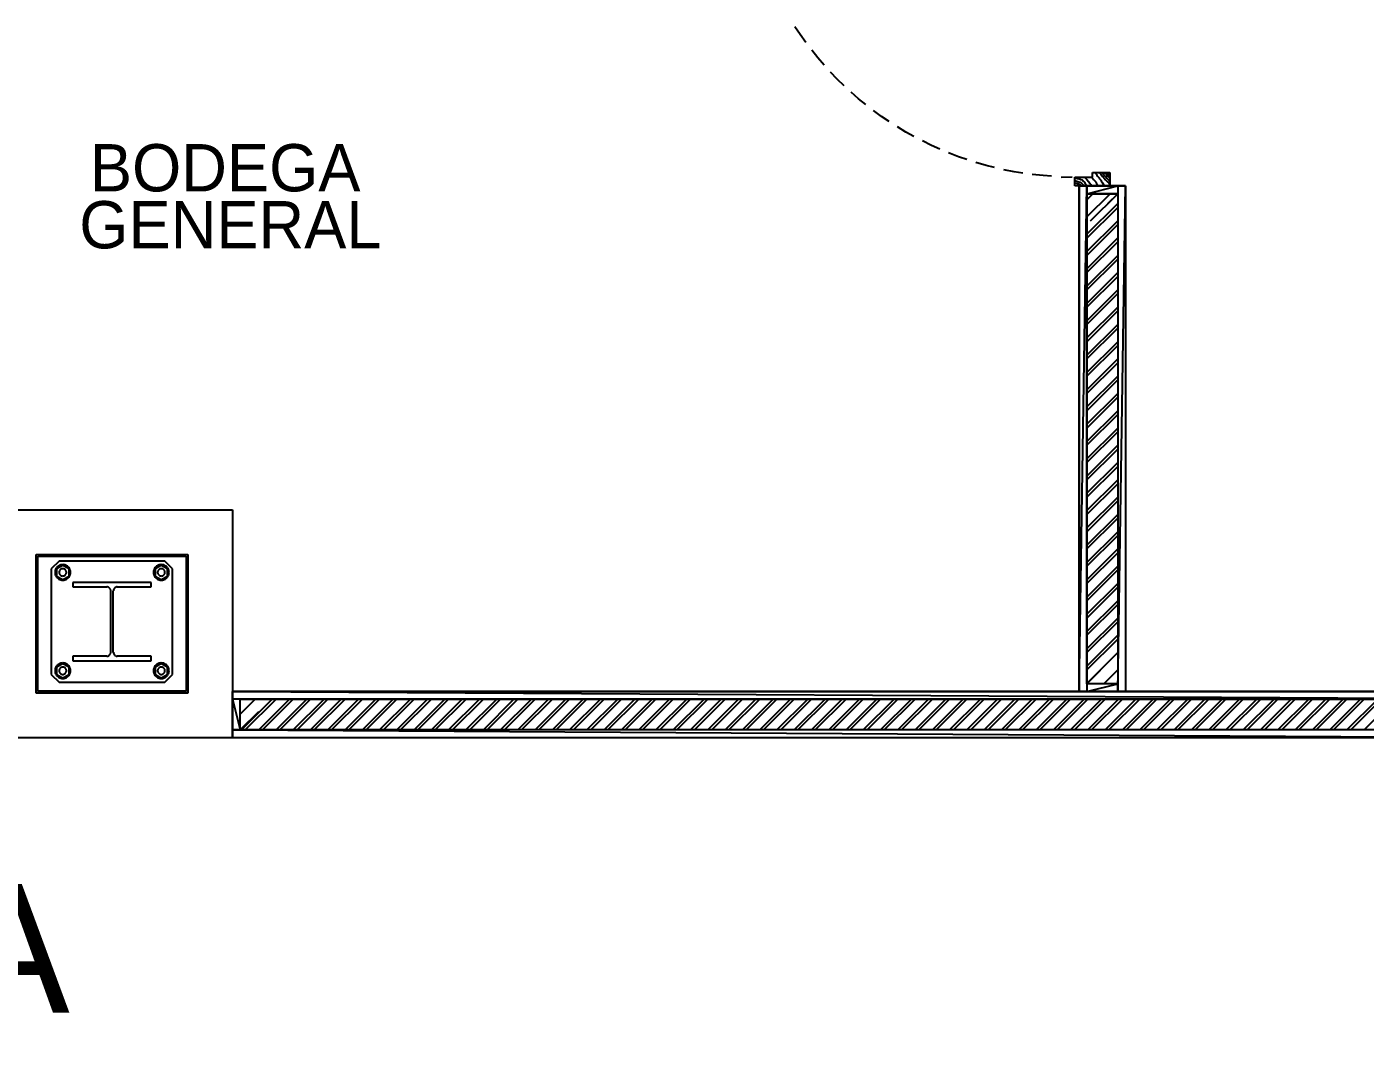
# Model space of a CAD drawing. Header units: millimetres. Extents: x 7649 to 34105, y 3983 to 25377.
# Drawn here: x 18033 to 22382, y 4366 to 7685 of the extents above; entities that cross this region are included whole.
import ezdxf

# ---------------------------------------------------------------- set-up
doc = ezdxf.new("R2010")
doc.units = ezdxf.units.MM

msp = doc.modelspace()

# ---------------------------------------------------------------- linework, layer by layer
at = {"layer": 'GEOMETRY', "color": 7}
for p, q in [((20545.77778, 7659.86389), (20528.84444, 7685.26389)), ((20564.82778, 7633.93472), (20545.77778, 7659.86389)), ((20602.92778, 7584.72222), (20583.34861, 7609.06389)), ((20623.56528, 7560.90972), (20602.92778, 7584.72222)), ((20666.42778, 7515.40139), (20644.73194, 7538.15556)), ((20688.65278, 7493.70556), (20666.42778, 7515.40139)), ((20735.74861, 7451.37222), (20711.40694, 7472.53889)), ((20759.56111, 7432.32222), (20735.74861, 7451.37222)), ((20810.36111, 7393.69306), (20783.90278, 7413.27222)), ((20835.23194, 7377.28889), (20810.36111, 7393.69306)), ((20889.73611, 7342.89306), (20861.69028, 7360.35556)), ((20915.66528, 7328.60556), (20889.73611, 7342.89306)), ((20972.81528, 7299.50139), (20943.18194, 7314.31806)), ((20999.80278, 7287.33056), (20972.81528, 7299.50139)), ((21060.12778, 7262.98889), (21028.37778, 7275.15972)), ((21087.11528, 7253.99306), (21060.12778, 7262.98889)), ((21150.08611, 7234.41389), (21116.74861, 7243.93889)), ((21177.07361, 7227.53472), (21150.08611, 7234.41389)), ((21241.63194, 7213.77639), (21207.76528, 7220.65556)), ((21269.14861, 7209.54306), (21241.63194, 7213.77639)), ((21335.29444, 7201.60556), (21299.84028, 7205.30972)), ((21362.28194, 7199.48889), (21335.29444, 7201.60556)), ((21393.50278, 7196.84306), (21429.48611, 7197.90139)), ((21438.48194, 7168.26806), (21438.48194, 7196.84306)), ((21438.48194, 7196.84306), (21495.63194, 7196.84306)), ((21438.48194, 7194.72639), (21442.18611, 7193.66806)), ((21438.48194, 7185.20139), (21445.36111, 7183.08472)), ((21438.48194, 7178.32222), (21446.94861, 7175.67639)), ((21442.18611, 7193.66806), (21445.89028, 7192.60972)), ((21445.36111, 7183.08472), (21451.18194, 7181.49722)), ((21445.89028, 7192.60972), (21451.18194, 7191.02222)), ((21451.18194, 7191.02222), (21455.41528, 7189.96389)), ((21451.18194, 7181.49722), (21455.41528, 7180.43889)), ((21455.41528, 7189.96389), (21458.06111, 7188.90556)), ((21455.41528, 7180.43889), (21458.06111, 7178.85139)), ((21458.06111, 7188.90556), (21462.29444, 7187.31806)), ((21458.06111, 7178.85139), (21461.23611, 7176.20556)), ((21461.23611, 7176.20556), (21462.82361, 7174.08889)), ((21462.29444, 7187.31806), (21464.94028, 7185.20139)), ((21464.94028, 7185.20139), (21467.05694, 7182.55556)), ((21467.05694, 7182.55556), (21469.70278, 7179.90972)), ((21469.70278, 7196.84306), (21473.93611, 7192.60972)), ((21469.70278, 7179.90972), (21471.29028, 7177.79306)), ((21471.29028, 7177.79306), (21473.40694, 7175.14722)), ((21473.93611, 7192.60972), (21477.11111, 7188.90556)), ((21477.11111, 7188.90556), (21482.40278, 7182.55556)), ((21482.40278, 7182.55556), (21487.69444, 7176.73472)), ((21487.69444, 7176.73472), (21490.34028, 7173.03056)), ((21492.98611, 7196.84306), (21496.16111, 7193.13889)), ((21495.63194, 7196.84306), (21495.63194, 7211.65972)), ((21495.63194, 7211.65972), (21552.25278, 7211.65972)), ((21496.16111, 7193.13889), (21499.33611, 7188.90556)), ((21499.33611, 7188.90556), (21503.04028, 7184.67222)), ((21503.04028, 7211.65972), (21505.15694, 7209.54306)), ((21503.04028, 7184.67222), (21505.15694, 7182.55556)), ((21505.15694, 7209.54306), (21506.21528, 7207.95556)), ((21505.15694, 7182.55556), (21505.68611, 7180.96806)), ((21505.68611, 7180.96806), (21506.21528, 7180.43889)), ((21506.21528, 7207.95556), (21506.74444, 7206.89722)), ((21506.21528, 7180.43889), (21506.74444, 7180.43889)), ((21506.74444, 7206.89722), (21507.27361, 7206.36806)), ((21506.74444, 7180.43889), (21506.74444, 7179.90972)), ((21506.74444, 7179.90972), (21507.27361, 7179.38056)), ((21507.27361, 7206.36806), (21507.80278, 7205.83889)), ((21507.27361, 7179.38056), (21507.80278, 7178.32222)), ((21507.80278, 7205.83889), (21508.33194, 7205.30972)), ((21507.80278, 7178.32222), (21508.86111, 7176.20556)), ((21508.33194, 7205.30972), (21509.91944, 7203.19306)), ((21508.86111, 7176.20556), (21510.97778, 7173.03056)), ((21509.91944, 7203.19306), (21512.56528, 7200.01806)), ((21512.56528, 7200.01806), (21515.74028, 7196.31389)), ((21515.74028, 7196.31389), (21517.32778, 7194.19722)), ((21517.32778, 7194.19722), (21517.32778, 7193.66806)), ((21517.32778, 7193.66806), (21517.85694, 7193.13889)), ((21517.85694, 7211.65972), (21522.61944, 7205.83889)), ((21517.85694, 7193.13889), (21518.91528, 7191.55139)), ((21518.91528, 7191.55139), (21521.03194, 7188.90556)), ((21521.03194, 7188.90556), (21522.61944, 7186.78889)), ((21522.61944, 7205.83889), (21525.26528, 7202.66389)), ((21522.61944, 7186.78889), (21524.20694, 7184.14306)), ((21524.20694, 7184.14306), (21526.32361, 7180.96806)), ((21525.26528, 7202.66389), (21528.44028, 7198.95972)), ((21526.32361, 7180.96806), (21528.44028, 7177.79306)), ((21526.85278, 7211.65972), (21530.55694, 7206.89722)), ((21528.44028, 7198.95972), (21532.67361, 7194.19722)), ((21528.44028, 7177.79306), (21531.61528, 7173.03056)), ((21530.55694, 7206.89722), (21532.67361, 7204.25139)), ((21532.67361, 7204.25139), (21535.31944, 7201.07639)), ((21532.67361, 7194.19722), (21537.96528, 7188.37639)), ((21535.31944, 7201.07639), (21539.02361, 7197.90139)), ((21535.84861, 7211.65972), (21538.49444, 7207.95556)), ((21537.96528, 7188.37639), (21544.31528, 7181.49722)), ((21538.49444, 7207.95556), (21542.19861, 7204.25139)), ((21539.02361, 7197.90139), (21542.72778, 7193.66806)), ((21541.66944, 7211.65972), (21546.43194, 7206.36806)), ((21542.19861, 7204.25139), (21546.96111, 7198.95972)), ((21542.72778, 7193.66806), (21546.96111, 7188.90556)), ((21544.31528, 7181.49722), (21548.54861, 7177.79306)), ((21546.43194, 7206.36806), (21549.07778, 7203.19306)), ((21546.96111, 7198.95972), (21552.25278, 7193.13889)), ((21546.96111, 7188.90556), (21552.25278, 7183.08472)), ((21548.01944, 7206.36806), (21552.25278, 7211.65972)), ((21548.54861, 7177.79306), (21552.25278, 7173.03056)), ((21549.07778, 7203.19306), (21552.25278, 7200.01806)), ((21552.25278, 7211.65972), (21552.25278, 7168.26806)), ((21552.25278, 7168.26806), (21438.48194, 7168.26806)), ((21446.94861, 7175.67639), (21450.12361, 7174.61806)), ((21450.12361, 7174.61806), (21452.76944, 7174.08889)), ((21452.24028, 7168.26806), (21452.24028, 5525.20556)), ((21452.24028, 5525.20556), (21477.64028, 7168.26806)), ((21477.64028, 7168.26806), (21452.24028, 7168.26806)), ((21452.24028, 5525.20556), (21477.64028, 7168.26806)), ((21452.76944, 7174.08889), (21454.35694, 7173.55972)), ((21454.35694, 7173.55972), (21454.88611, 7173.03056)), ((21454.88611, 7173.03056), (21455.41528, 7171.97222)), ((21455.41528, 7171.97222), (21455.94444, 7170.38472)), ((21455.94444, 7170.38472), (21457.53194, 7168.26806)), ((21462.82361, 7174.08889), (21463.88194, 7172.50139)), ((21463.88194, 7172.50139), (21464.41111, 7171.97222)), ((21464.41111, 7171.97222), (21464.94028, 7171.44306)), ((21464.94028, 7171.44306), (21464.94028, 7170.91389)), ((21464.94028, 7170.91389), (21465.46944, 7170.91389)), ((21465.46944, 7170.91389), (21465.46944, 7169.85556)), ((21465.46944, 7169.85556), (21466.52778, 7168.26806)), ((21473.40694, 7175.14722), (21475.52361, 7171.97222)), ((21475.52361, 7171.97222), (21478.16944, 7168.26806)), ((21477.64028, 7168.26806), (21477.64028, 5525.20556)), ((21477.64028, 7168.26806), (21477.64028, 7142.86806)), ((21477.64028, 7142.86806), (21577.65278, 7168.26806)), ((21577.65278, 7168.26806), (21477.64028, 7168.26806)), ((21477.64028, 7142.86806), (21577.65278, 7168.26806)), ((21577.65278, 7142.86806), (21477.64028, 7142.86806)), ((21477.64028, 7123.28889), (21497.21944, 7142.86806)), ((21477.64028, 7067.19722), (21553.31111, 7142.86806)), ((21489.28194, 7055.02639), (21577.65278, 7142.86806)), ((21490.34028, 7173.03056), (21491.92778, 7170.91389)), ((21491.92778, 7170.91389), (21493.51528, 7168.26806)), ((21510.97778, 7173.03056), (21514.15278, 7168.26806)), ((21531.61528, 7173.03056), (21534.79028, 7168.26806)), ((21545.37361, 7111.11806), (21577.65278, 7142.86806)), ((21577.65278, 7168.26806), (21577.65278, 7142.86806)), ((21577.65278, 7168.26806), (21577.65278, 5525.20556)), ((21577.65278, 5525.20556), (21602.52361, 7168.26806)), ((21602.52361, 7168.26806), (21577.65278, 7168.26806)), ((21577.65278, 5525.20556), (21602.52361, 7168.26806)), ((21602.52361, 7168.26806), (21602.52361, 5525.20556)), ((21477.64028, 7011.10556), (21577.65278, 7111.11806)), ((21477.64028, 6998.40556), (21577.65278, 7098.41806)), ((21477.64028, 6955.01389), (21577.65278, 7055.02639)), ((21477.64028, 6942.31389), (21577.65278, 7042.32639)), ((21477.64028, 6898.92222), (21577.65278, 6998.93472)), ((21477.64028, 6886.22222), (21577.65278, 6986.23472)), ((21477.64028, 6842.83056), (21577.65278, 6942.31389)), ((21477.64028, 6830.13056), (21577.65278, 6930.14306)), ((21477.64028, 6786.20972), (21577.65278, 6886.22222)), ((21477.64028, 6774.03889), (21577.65278, 6874.05139)), ((21477.64028, 6730.11806), (21577.65278, 6830.13056)), ((21477.64028, 6717.94722), (21577.65278, 6817.95972)), ((21477.64028, 6674.02639), (21577.65278, 6774.03889)), ((21477.64028, 6661.85556), (21577.65278, 6761.86806)), ((21477.64028, 6617.93472), (21577.65278, 6717.94722)), ((21477.64028, 6605.76389), (21577.65278, 6705.77639)), ((21477.64028, 6561.84306), (21577.65278, 6661.85556)), ((21477.64028, 6549.67222), (21577.65278, 6649.68472)), ((21477.64028, 6505.75139), (21577.65278, 6605.76389)), ((21477.64028, 6493.58056), (21577.65278, 6593.59306)), ((21477.64028, 6449.65972), (21577.65278, 6549.67222)), ((21477.64028, 6437.48889), (21577.65278, 6537.50139)), ((21477.64028, 6393.56806), (21577.65278, 6493.58056)), ((21477.64028, 6381.39722), (21577.65278, 6481.40972)), ((21477.64028, 6337.47639), (21577.65278, 6437.48889)), ((21477.64028, 6325.30556), (21577.65278, 6425.31806)), ((21477.64028, 6281.38472), (21577.65278, 6381.39722)), ((21477.64028, 6269.21389), (21577.65278, 6369.22639)), ((21477.64028, 6225.29306), (21577.65278, 6325.30556)), ((21477.64028, 6213.12222), (21577.65278, 6313.13472)), ((21477.64028, 6169.20139), (21577.65278, 6269.21389)), ((21477.64028, 6156.50139), (21577.65278, 6256.51389)), ((21477.64028, 6113.10972), (21577.65278, 6213.12222)), ((21477.64028, 6100.40972), (21577.65278, 6200.42222)), ((21477.64028, 6057.01806), (21577.65278, 6157.03056)), ((21477.64028, 6044.31806), (21577.65278, 6144.33056)), ((21477.64028, 6000.92639), (21577.65278, 6100.40972)), ((21477.64028, 5988.22639), (21577.65278, 6088.23889)), ((21477.64028, 5944.30556), (21577.65278, 6044.31806)), ((21477.64028, 5932.13472), (21577.65278, 6032.14722)), ((21477.64028, 5888.21389), (21577.65278, 5988.22639)), ((21477.64028, 5876.04306), (21577.65278, 5976.05556)), ((18138.06944, 5949.06806), (18112.66944, 5923.66806)), ((18112.66944, 5923.66806), (18112.66944, 5580.76806)), ((18125.06973, 5915.70169), (18124.84028, 5912.29097)), ((18125.73811, 5918.97294), (18125.06973, 5915.70169)), ((18126.81548, 5922.07478), (18125.73811, 5918.97294)), ((18128.2719, 5924.97727), (18126.81548, 5922.07478)), ((18130.07742, 5927.65045), (18128.2719, 5924.97727)), ((18149.71111, 5935.83889), (18129.60278, 5924.19722)), ((18129.60278, 5924.19722), (18129.60278, 5900.38472)), ((18132.2021, 5930.06437), (18130.07742, 5927.65045)), ((18134.616, 5932.18909), (18132.2021, 5930.06437)), ((18137.28917, 5933.99465), (18134.616, 5932.18909)), ((18140.19167, 5935.45111), (18137.28917, 5933.99465)), ((18481.49861, 5949.06806), (18138.06944, 5949.06806)), ((18138.49477, 5915.45619), (18138.17814, 5913.90662)), ((18139.00514, 5916.9255), (18138.49477, 5915.45619)), ((18139.69507, 5918.30037), (18139.00514, 5916.9255)), ((18140.55036, 5919.56661), (18139.69507, 5918.30037)), ((18143.29355, 5936.52852), (18140.19167, 5935.45111)), ((18141.55683, 5920.71003), (18140.55036, 5919.56661)), ((18142.70028, 5921.71646), (18141.55683, 5920.71003)), ((18143.96653, 5922.57171), (18142.70028, 5921.71646)), ((18146.56487, 5937.19693), (18143.29355, 5936.52852)), ((18145.34138, 5923.2616), (18143.96653, 5922.57171)), ((18146.81066, 5923.77193), (18145.34138, 5923.2616)), ((18149.97569, 5937.42639), (18146.56487, 5937.19693)), ((18148.36016, 5924.08854), (18146.81066, 5923.77193)), ((18149.97569, 5924.19722), (18148.36016, 5924.08854)), ((18170.34861, 5924.19722), (18149.71111, 5935.83889)), ((18153.38652, 5937.19693), (18149.97569, 5937.42639)), ((18151.59123, 5924.08854), (18149.97569, 5924.19722)), ((18153.14073, 5923.77193), (18151.59123, 5924.08854)), ((18154.61, 5923.2616), (18153.14073, 5923.77193)), ((18156.65784, 5936.52852), (18153.38652, 5937.19693)), ((18155.98486, 5922.57171), (18154.61, 5923.2616)), ((18157.25111, 5921.71646), (18155.98486, 5922.57171)), ((18159.75972, 5935.45111), (18156.65784, 5936.52852)), ((18158.39456, 5920.71003), (18157.25111, 5921.71646)), ((18159.40103, 5919.56661), (18158.39456, 5920.71003)), ((18160.25632, 5918.30037), (18159.40103, 5919.56661)), ((18162.66222, 5933.99465), (18159.75972, 5935.45111)), ((18160.94625, 5916.9255), (18160.25632, 5918.30037)), ((18161.45662, 5915.45619), (18160.94625, 5916.9255)), ((18161.77325, 5913.90662), (18161.45662, 5915.45619)), ((18165.33539, 5932.18909), (18162.66222, 5933.99465)), ((18167.74929, 5930.06437), (18165.33539, 5932.18909)), ((18169.87397, 5927.65045), (18167.74929, 5930.06437)), ((18171.67949, 5924.97727), (18169.87397, 5927.65045)), ((18170.34861, 5900.38472), (18170.34861, 5924.19722)), ((18173.13591, 5922.07478), (18171.67949, 5924.97727)), ((18174.21328, 5918.97294), (18173.13591, 5922.07478)), ((18174.88166, 5915.70169), (18174.21328, 5918.97294)), ((18175.11111, 5912.29097), (18174.88166, 5915.70169)), ((18445.21556, 5915.70169), (18444.98611, 5912.29097)), ((18445.88394, 5918.97294), (18445.21556, 5915.70169)), ((18446.96131, 5922.07478), (18445.88394, 5918.97294)), ((18448.41773, 5924.97727), (18446.96131, 5922.07478)), ((18450.22326, 5927.65045), (18448.41773, 5924.97727)), ((18469.85694, 5935.83889), (18449.74861, 5924.19722)), ((18449.74861, 5924.19722), (18449.74861, 5900.38472)), ((18452.34794, 5930.06437), (18450.22326, 5927.65045)), ((18454.76183, 5932.18909), (18452.34794, 5930.06437)), ((18457.435, 5933.99465), (18454.76183, 5932.18909)), ((18460.3375, 5935.45111), (18457.435, 5933.99465)), ((18458.6406, 5915.45619), (18458.32397, 5913.90662)), ((18459.15098, 5916.9255), (18458.6406, 5915.45619)), ((18459.8409, 5918.30037), (18459.15098, 5916.9255)), ((18460.6962, 5919.56661), (18459.8409, 5918.30037)), ((18463.43938, 5936.52852), (18460.3375, 5935.45111)), ((18461.70266, 5920.71003), (18460.6962, 5919.56661)), ((18462.84611, 5921.71646), (18461.70266, 5920.71003)), ((18464.11236, 5922.57171), (18462.84611, 5921.71646)), ((18466.71071, 5937.19693), (18463.43938, 5936.52852)), ((18465.48722, 5923.2616), (18464.11236, 5922.57171)), ((18466.95649, 5923.77193), (18465.48722, 5923.2616)), ((18470.12153, 5937.42639), (18466.71071, 5937.19693)), ((18468.50599, 5924.08854), (18466.95649, 5923.77193)), ((18470.12153, 5924.19722), (18468.50599, 5924.08854)), ((18489.96528, 5924.19722), (18469.85694, 5935.83889)), ((18473.53235, 5937.19693), (18470.12153, 5937.42639)), ((18471.73707, 5924.08854), (18470.12153, 5924.19722)), ((18473.28657, 5923.77193), (18471.73707, 5924.08854)), ((18474.75584, 5923.2616), (18473.28657, 5923.77193)), ((18476.80367, 5936.52852), (18473.53235, 5937.19693)), ((18476.13069, 5922.57171), (18474.75584, 5923.2616)), ((18477.39694, 5921.71646), (18476.13069, 5922.57171)), ((18479.90556, 5935.45111), (18476.80367, 5936.52852)), ((18478.54039, 5920.71003), (18477.39694, 5921.71646)), ((18479.54686, 5919.56661), (18478.54039, 5920.71003)), ((18480.40215, 5918.30037), (18479.54686, 5919.56661)), ((18482.80805, 5933.99465), (18479.90556, 5935.45111)), ((18481.09208, 5916.9255), (18480.40215, 5918.30037)), ((18481.60245, 5915.45619), (18481.09208, 5916.9255)), ((18506.89861, 5923.66806), (18481.49861, 5949.06806)), ((18481.91908, 5913.90662), (18481.60245, 5915.45619)), ((18485.48122, 5932.18909), (18482.80805, 5933.99465)), ((18487.89512, 5930.06437), (18485.48122, 5932.18909)), ((18490.0198, 5927.65045), (18487.89512, 5930.06437)), ((18489.96528, 5900.38472), (18489.96528, 5924.19722)), ((18491.82532, 5924.97727), (18490.0198, 5927.65045)), ((18493.28174, 5922.07478), (18491.82532, 5924.97727)), ((18494.35911, 5918.97294), (18493.28174, 5922.07478)), ((18495.0275, 5915.70169), (18494.35911, 5918.97294)), ((18495.25694, 5912.29097), (18495.0275, 5915.70169)), ((18506.89861, 5580.76806), (18506.89861, 5923.66806)), ((21477.64028, 5832.12222), (21577.65278, 5932.13472)), ((21477.64028, 5819.95139), (21577.65278, 5919.96389)), ((18124.84028, 5912.29097), (18125.06973, 5908.88026)), ((18125.06973, 5908.88026), (18125.73811, 5905.60901)), ((18125.73811, 5905.60901), (18126.81548, 5902.50716)), ((18126.81548, 5902.50716), (18128.2719, 5899.60468)), ((18128.2719, 5899.60468), (18130.07742, 5896.9315)), ((18129.60278, 5900.38472), (18149.71111, 5888.74306)), ((18130.07742, 5896.9315), (18132.2021, 5894.51757)), ((18132.2021, 5894.51757), (18134.616, 5892.39286)), ((18134.616, 5892.39286), (18137.28917, 5890.58729)), ((18137.28917, 5890.58729), (18140.19167, 5889.13083)), ((18138.17814, 5913.90662), (18138.06944, 5912.29097)), ((18138.06944, 5912.29097), (18138.17814, 5910.67533)), ((18138.17814, 5910.67533), (18138.49477, 5909.12575)), ((18138.49477, 5909.12575), (18139.00514, 5907.65644)), ((18139.00514, 5907.65644), (18139.69507, 5906.28158)), ((18139.69507, 5906.28158), (18140.55036, 5905.01534)), ((18140.19167, 5889.13083), (18143.29355, 5888.05342)), ((18140.55036, 5905.01534), (18141.55683, 5903.87191)), ((18141.55683, 5903.87191), (18142.70028, 5902.86548)), ((18142.70028, 5902.86548), (18143.96653, 5902.01023)), ((18143.29355, 5888.05342), (18146.56487, 5887.38501)), ((18143.96653, 5902.01023), (18145.34138, 5901.32035)), ((18145.34138, 5901.32035), (18146.81066, 5900.81001)), ((18146.56487, 5887.38501), (18149.97569, 5887.15556)), ((18146.81066, 5900.81001), (18148.36016, 5900.49341)), ((18148.36016, 5900.49341), (18149.97569, 5900.38472)), ((18149.71111, 5888.74306), (18170.34861, 5900.38472)), ((18149.97569, 5900.38472), (18151.59123, 5900.49341)), ((18149.97569, 5887.15556), (18153.38652, 5887.38501)), ((18151.59123, 5900.49341), (18153.14073, 5900.81001)), ((18153.14073, 5900.81001), (18154.61, 5901.32035)), ((18153.38652, 5887.38501), (18156.65784, 5888.05342)), ((18154.61, 5901.32035), (18155.98486, 5902.01023)), ((18155.98486, 5902.01023), (18157.25111, 5902.86548)), ((18156.65784, 5888.05342), (18159.75972, 5889.13083)), ((18157.25111, 5902.86548), (18158.39456, 5903.87191)), ((18158.39456, 5903.87191), (18159.40103, 5905.01534)), ((18159.40103, 5905.01534), (18160.25632, 5906.28158)), ((18159.75972, 5889.13083), (18162.66222, 5890.58729)), ((18160.25632, 5906.28158), (18160.94625, 5907.65644)), ((18160.94625, 5907.65644), (18161.45662, 5909.12575)), ((18161.45662, 5909.12575), (18161.77325, 5910.67533)), ((18161.88194, 5912.29097), (18161.77325, 5913.90662)), ((18161.77325, 5910.67533), (18161.88194, 5912.29097)), ((18162.66222, 5890.58729), (18165.33539, 5892.39286)), ((18165.33539, 5892.39286), (18167.74929, 5894.51757)), ((18167.74929, 5894.51757), (18169.87397, 5896.9315)), ((18169.87397, 5896.9315), (18171.67949, 5899.60468)), ((18171.67949, 5899.60468), (18173.13591, 5902.50716)), ((18173.13591, 5902.50716), (18174.21328, 5905.60901)), ((18174.21328, 5905.60901), (18174.88166, 5908.88026)), ((18174.88166, 5908.88026), (18175.11111, 5912.29097)), ((18437.04861, 5879.21806), (18182.51944, 5879.21806)), ((18182.51944, 5879.21806), (18182.51944, 5864.93056)), ((18437.04861, 5864.93056), (18437.04861, 5879.21806)), ((18444.98611, 5912.29097), (18445.21556, 5908.88026)), ((18445.21556, 5908.88026), (18445.88394, 5905.60901)), ((18445.88394, 5905.60901), (18446.96131, 5902.50716)), ((18446.96131, 5902.50716), (18448.41773, 5899.60468)), ((18448.41773, 5899.60468), (18450.22326, 5896.9315)), ((18449.74861, 5900.38472), (18469.85694, 5888.74306)), ((18450.22326, 5896.9315), (18452.34794, 5894.51757)), ((18452.34794, 5894.51757), (18454.76183, 5892.39286)), ((18454.76183, 5892.39286), (18457.435, 5890.58729)), ((18457.435, 5890.58729), (18460.3375, 5889.13083)), ((18458.32397, 5913.90662), (18458.21528, 5912.29097)), ((18458.21528, 5912.29097), (18458.32397, 5910.67533)), ((18458.32397, 5910.67533), (18458.6406, 5909.12575)), ((18458.6406, 5909.12575), (18459.15098, 5907.65644)), ((18459.15098, 5907.65644), (18459.8409, 5906.28158)), ((18459.8409, 5906.28158), (18460.6962, 5905.01534)), ((18460.3375, 5889.13083), (18463.43938, 5888.05342)), ((18460.6962, 5905.01534), (18461.70266, 5903.87191)), ((18461.70266, 5903.87191), (18462.84611, 5902.86548)), ((18462.84611, 5902.86548), (18464.11236, 5902.01023)), ((18463.43938, 5888.05342), (18466.71071, 5887.38501)), ((18464.11236, 5902.01023), (18465.48722, 5901.32035)), ((18465.48722, 5901.32035), (18466.95649, 5900.81001)), ((18466.71071, 5887.38501), (18470.12153, 5887.15556)), ((18466.95649, 5900.81001), (18468.50599, 5900.49341)), ((18468.50599, 5900.49341), (18470.12153, 5900.38472)), ((18469.85694, 5888.74306), (18489.96528, 5900.38472)), ((18470.12153, 5900.38472), (18471.73707, 5900.49341)), ((18470.12153, 5887.15556), (18473.53235, 5887.38501)), ((18471.73707, 5900.49341), (18473.28657, 5900.81001)), ((18473.28657, 5900.81001), (18474.75584, 5901.32035)), ((18473.53235, 5887.38501), (18476.80367, 5888.05342)), ((18474.75584, 5901.32035), (18476.13069, 5902.01023)), ((18476.13069, 5902.01023), (18477.39694, 5902.86548)), ((18476.80367, 5888.05342), (18479.90556, 5889.13083)), ((18477.39694, 5902.86548), (18478.54039, 5903.87191)), ((18478.54039, 5903.87191), (18479.54686, 5905.01534)), ((18479.54686, 5905.01534), (18480.40215, 5906.28158)), ((18479.90556, 5889.13083), (18482.80805, 5890.58729)), ((18480.40215, 5906.28158), (18481.09208, 5907.65644)), ((18481.09208, 5907.65644), (18481.60245, 5909.12575)), ((18481.60245, 5909.12575), (18481.91908, 5910.67533)), ((18482.02778, 5912.29097), (18481.91908, 5913.90662)), ((18481.91908, 5910.67533), (18482.02778, 5912.29097)), ((18482.80805, 5890.58729), (18485.48122, 5892.39286)), ((18485.48122, 5892.39286), (18487.89512, 5894.51757)), ((18487.89512, 5894.51757), (18490.0198, 5896.9315)), ((18490.0198, 5896.9315), (18491.82532, 5899.60468)), ((18491.82532, 5899.60468), (18493.28174, 5902.50716)), ((18493.28174, 5902.50716), (18494.35911, 5905.60901)), ((18494.35911, 5905.60901), (18495.0275, 5908.88026)), ((18495.0275, 5908.88026), (18495.25694, 5912.29097)), ((21477.64028, 5776.03056), (21577.65278, 5876.04306)), ((18182.51944, 5864.93056), (18293.11528, 5864.93056)), ((18295.06747, 5864.81703), (18293.37986, 5864.93056)), ((18296.68601, 5864.48634), (18295.06747, 5864.81703)), ((18298.22068, 5863.95331), (18296.68601, 5864.48634)), ((18299.65667, 5863.23274), (18298.22068, 5863.95331)), ((18300.97917, 5862.33945), (18299.65667, 5863.23274)), ((18302.17338, 5861.28827), (18300.97917, 5862.33945)), ((18303.22449, 5860.09401), (18302.17338, 5861.28827)), ((18304.11769, 5858.77149), (18303.22449, 5860.09401)), ((18304.83817, 5857.33553), (18304.11769, 5858.77149)), ((18305.37114, 5855.80093), (18304.83817, 5857.33553)), ((18305.70178, 5854.18253), (18305.37114, 5855.80093)), ((18305.81528, 5852.49514), (18305.70178, 5854.18253)), ((18305.81528, 5652.20556), (18305.81528, 5852.23056)), ((18314.28194, 5652.20556), (18314.28194, 5852.23056)), ((18314.92461, 5854.18253), (18314.81111, 5852.49514)), ((18315.25525, 5855.80093), (18314.92461, 5854.18253)), ((18315.78822, 5857.33553), (18315.25525, 5855.80093)), ((18316.5087, 5858.77149), (18315.78822, 5857.33553)), ((18317.4019, 5860.09401), (18316.5087, 5858.77149)), ((18318.45301, 5861.28827), (18317.4019, 5860.09401)), ((18319.64722, 5862.33945), (18318.45301, 5861.28827)), ((18320.96972, 5863.23274), (18319.64722, 5862.33945)), ((18322.40571, 5863.95331), (18320.96972, 5863.23274)), ((18323.94037, 5864.48634), (18322.40571, 5863.95331)), ((18325.55892, 5864.81703), (18323.94037, 5864.48634)), ((18327.24653, 5864.93056), (18325.55892, 5864.81703)), ((18326.98194, 5864.93056), (18437.04861, 5864.93056)), ((21477.64028, 5763.85972), (21577.65278, 5863.87222)), ((21477.64028, 5719.93889), (21577.65278, 5819.95139)), ((21477.64028, 5707.76806), (21577.65278, 5807.78056)), ((21477.64028, 5663.84722), (21577.65278, 5763.85972)), ((21477.64028, 5651.67639), (21577.65278, 5751.68889)), ((21477.64028, 5607.75556), (21577.65278, 5707.76806)), ((21477.64028, 5595.58472), (21577.65278, 5695.59722)), ((18149.71111, 5615.69306), (18129.60278, 5604.05139)), ((18132.2021, 5610.4477), (18130.07742, 5608.03378)), ((18134.616, 5612.57242), (18132.2021, 5610.4477)), ((18137.28917, 5614.37799), (18134.616, 5612.57242)), ((18140.19167, 5615.83445), (18137.28917, 5614.37799)), ((18143.29355, 5616.91186), (18140.19167, 5615.83445)), ((18146.56487, 5617.58026), (18143.29355, 5616.91186)), ((18149.97569, 5617.80972), (18146.56487, 5617.58026)), ((18170.34861, 5604.05139), (18149.71111, 5615.69306)), ((18153.38652, 5617.58026), (18149.97569, 5617.80972)), ((18156.65784, 5616.91186), (18153.38652, 5617.58026)), ((18159.75972, 5615.83445), (18156.65784, 5616.91186)), ((18162.66222, 5614.37799), (18159.75972, 5615.83445)), ((18165.33539, 5612.57242), (18162.66222, 5614.37799)), ((18167.74929, 5610.4477), (18165.33539, 5612.57242)), ((18169.87397, 5608.03378), (18167.74929, 5610.4477)), ((18293.11528, 5639.50556), (18182.51944, 5639.50556)), ((18182.51944, 5639.50556), (18182.51944, 5625.21806)), ((18182.51944, 5625.21806), (18437.04861, 5625.21806)), ((18293.37986, 5640.03472), (18295.06747, 5640.14824)), ((18295.06747, 5640.14824), (18296.68601, 5640.47893)), ((18296.68601, 5640.47893), (18298.22068, 5641.01197)), ((18298.22068, 5641.01197), (18299.65667, 5641.73254)), ((18299.65667, 5641.73254), (18300.97917, 5642.62583)), ((18300.97917, 5642.62583), (18302.17338, 5643.67701)), ((18302.17338, 5643.67701), (18303.22449, 5644.87127)), ((18303.22449, 5644.87127), (18304.11769, 5646.19379)), ((18304.11769, 5646.19379), (18304.83817, 5647.62975)), ((18304.83817, 5647.62975), (18305.37114, 5649.16434)), ((18305.37114, 5649.16434), (18305.70178, 5650.78275)), ((18305.70178, 5650.78275), (18305.81528, 5652.47014)), ((18314.81111, 5652.47014), (18314.92461, 5650.78275)), ((18314.92461, 5650.78275), (18315.25525, 5649.16434)), ((18315.25525, 5649.16434), (18315.78822, 5647.62975)), ((18315.78822, 5647.62975), (18316.5087, 5646.19379)), ((18316.5087, 5646.19379), (18317.4019, 5644.87127)), ((18317.4019, 5644.87127), (18318.45301, 5643.67701)), ((18318.45301, 5643.67701), (18319.64722, 5642.62583)), ((18319.64722, 5642.62583), (18320.96972, 5641.73254)), ((18320.96972, 5641.73254), (18322.40571, 5641.01197)), ((18322.40571, 5641.01197), (18323.94037, 5640.47893)), ((18323.94037, 5640.47893), (18325.55892, 5640.14824)), ((18325.55892, 5640.14824), (18327.24653, 5640.03472)), ((18437.04861, 5639.50556), (18326.98194, 5639.50556)), ((18437.04861, 5625.21806), (18437.04861, 5639.50556)), ((18469.85694, 5615.69306), (18449.74861, 5604.05139)), ((18452.34794, 5610.4477), (18450.22326, 5608.03378)), ((18454.76183, 5612.57242), (18452.34794, 5610.4477)), ((18457.435, 5614.37799), (18454.76183, 5612.57242)), ((18460.3375, 5615.83445), (18457.435, 5614.37799)), ((18463.43938, 5616.91186), (18460.3375, 5615.83445)), ((18466.71071, 5617.58026), (18463.43938, 5616.91186)), ((18470.12153, 5617.80972), (18466.71071, 5617.58026)), ((18489.96528, 5604.05139), (18469.85694, 5615.69306)), ((18473.53235, 5617.58026), (18470.12153, 5617.80972)), ((18476.80367, 5616.91186), (18473.53235, 5617.58026)), ((18479.90556, 5615.83445), (18476.80367, 5616.91186)), ((18482.80805, 5614.37799), (18479.90556, 5615.83445)), ((18485.48122, 5612.57242), (18482.80805, 5614.37799)), ((18487.89512, 5610.4477), (18485.48122, 5612.57242)), ((18490.0198, 5608.03378), (18487.89512, 5610.4477)), ((21477.64028, 5551.66389), (21577.65278, 5651.67639)), ((21477.64028, 5550.07639), (21566.54028, 5639.50556)), ((18112.66944, 5580.76806), (18138.06944, 5555.36806)), ((18125.06973, 5596.08502), (18124.84028, 5592.67431)), ((18124.84028, 5592.67431), (18125.06973, 5589.26359)), ((18125.73811, 5599.35627), (18125.06973, 5596.08502)), ((18125.06973, 5589.26359), (18125.73811, 5585.99234)), ((18126.81548, 5602.45812), (18125.73811, 5599.35627)), ((18125.73811, 5585.99234), (18126.81548, 5582.8905)), ((18128.2719, 5605.3606), (18126.81548, 5602.45812)), ((18126.81548, 5582.8905), (18128.2719, 5579.98801)), ((18130.07742, 5608.03378), (18128.2719, 5605.3606)), ((18128.2719, 5579.98801), (18130.07742, 5577.31483)), ((18129.60278, 5604.05139), (18129.60278, 5580.23889)), ((18129.60278, 5580.23889), (18149.71111, 5568.59722)), ((18130.07742, 5577.31483), (18132.2021, 5574.90091)), ((18132.2021, 5574.90091), (18134.616, 5572.77619)), ((18134.616, 5572.77619), (18137.28917, 5570.97062)), ((18137.28917, 5570.97062), (18140.19167, 5569.51416)), ((18138.17814, 5594.28995), (18138.06944, 5592.67431)), ((18138.06944, 5592.67431), (18138.17814, 5591.05866)), ((18138.49477, 5595.83952), (18138.17814, 5594.28995)), ((18138.17814, 5591.05866), (18138.49477, 5589.50909)), ((18139.00514, 5597.30883), (18138.49477, 5595.83952)), ((18138.49477, 5589.50909), (18139.00514, 5588.03978)), ((18139.69507, 5598.6837), (18139.00514, 5597.30883)), ((18139.00514, 5588.03978), (18139.69507, 5586.66491)), ((18140.55036, 5599.94994), (18139.69507, 5598.6837)), ((18139.69507, 5586.66491), (18140.55036, 5585.39867)), ((18140.19167, 5569.51416), (18143.29355, 5568.43675)), ((18141.55683, 5601.09337), (18140.55036, 5599.94994)), ((18140.55036, 5585.39867), (18141.55683, 5584.25525)), ((18142.70028, 5602.0998), (18141.55683, 5601.09337)), ((18141.55683, 5584.25525), (18142.70028, 5583.24882)), ((18143.96653, 5602.95504), (18142.70028, 5602.0998)), ((18142.70028, 5583.24882), (18143.96653, 5582.39357)), ((18143.29355, 5568.43675), (18146.56487, 5567.76835)), ((18145.34138, 5603.64493), (18143.96653, 5602.95504)), ((18143.96653, 5582.39357), (18145.34138, 5581.70368)), ((18146.81066, 5604.15527), (18145.34138, 5603.64493)), ((18145.34138, 5581.70368), (18146.81066, 5581.19335)), ((18146.56487, 5567.76835), (18149.97569, 5567.53889)), ((18148.36016, 5604.47187), (18146.81066, 5604.15527)), ((18146.81066, 5581.19335), (18148.36016, 5580.87674)), ((18149.97569, 5604.58056), (18148.36016, 5604.47187)), ((18148.36016, 5580.87674), (18149.97569, 5580.76806)), ((18149.71111, 5568.59722), (18170.34861, 5580.23889)), ((18151.59123, 5604.47187), (18149.97569, 5604.58056)), ((18149.97569, 5580.76806), (18151.59123, 5580.87674)), ((18149.97569, 5567.53889), (18153.38652, 5567.76835)), ((18153.14073, 5604.15527), (18151.59123, 5604.47187)), ((18151.59123, 5580.87674), (18153.14073, 5581.19335)), ((18154.61, 5603.64493), (18153.14073, 5604.15527)), ((18153.14073, 5581.19335), (18154.61, 5581.70368)), ((18153.38652, 5567.76835), (18156.65784, 5568.43675)), ((18155.98486, 5602.95504), (18154.61, 5603.64493)), ((18154.61, 5581.70368), (18155.98486, 5582.39357)), ((18157.25111, 5602.0998), (18155.98486, 5602.95504)), ((18155.98486, 5582.39357), (18157.25111, 5583.24882)), ((18156.65784, 5568.43675), (18159.75972, 5569.51416)), ((18158.39456, 5601.09337), (18157.25111, 5602.0998)), ((18157.25111, 5583.24882), (18158.39456, 5584.25525)), ((18159.40103, 5599.94994), (18158.39456, 5601.09337)), ((18158.39456, 5584.25525), (18159.40103, 5585.39867)), ((18160.25632, 5598.6837), (18159.40103, 5599.94994)), ((18159.40103, 5585.39867), (18160.25632, 5586.66491)), ((18159.75972, 5569.51416), (18162.66222, 5570.97062)), ((18160.94625, 5597.30883), (18160.25632, 5598.6837)), ((18160.25632, 5586.66491), (18160.94625, 5588.03978)), ((18161.45662, 5595.83952), (18160.94625, 5597.30883)), ((18160.94625, 5588.03978), (18161.45662, 5589.50909)), ((18161.77325, 5594.28995), (18161.45662, 5595.83952)), ((18161.45662, 5589.50909), (18161.77325, 5591.05866)), ((18161.88194, 5592.67431), (18161.77325, 5594.28995)), ((18161.77325, 5591.05866), (18161.88194, 5592.67431)), ((18162.66222, 5570.97062), (18165.33539, 5572.77619)), ((18165.33539, 5572.77619), (18167.74929, 5574.90091)), ((18167.74929, 5574.90091), (18169.87397, 5577.31483)), ((18171.67949, 5605.3606), (18169.87397, 5608.03378)), ((18169.87397, 5577.31483), (18171.67949, 5579.98801)), ((18170.34861, 5580.23889), (18170.34861, 5604.05139)), ((18173.13591, 5602.45812), (18171.67949, 5605.3606)), ((18171.67949, 5579.98801), (18173.13591, 5582.8905)), ((18174.21328, 5599.35627), (18173.13591, 5602.45812)), ((18173.13591, 5582.8905), (18174.21328, 5585.99234)), ((18174.88166, 5596.08502), (18174.21328, 5599.35627)), ((18174.21328, 5585.99234), (18174.88166, 5589.26359)), ((18175.11111, 5592.67431), (18174.88166, 5596.08502)), ((18174.88166, 5589.26359), (18175.11111, 5592.67431)), ((18445.21556, 5596.08502), (18444.98611, 5592.67431)), ((18444.98611, 5592.67431), (18445.21556, 5589.26359)), ((18445.88394, 5599.35627), (18445.21556, 5596.08502)), ((18445.21556, 5589.26359), (18445.88394, 5585.99234)), ((18446.96131, 5602.45812), (18445.88394, 5599.35627)), ((18445.88394, 5585.99234), (18446.96131, 5582.8905)), ((18448.41773, 5605.3606), (18446.96131, 5602.45812)), ((18446.96131, 5582.8905), (18448.41773, 5579.98801)), ((18450.22326, 5608.03378), (18448.41773, 5605.3606)), ((18448.41773, 5579.98801), (18450.22326, 5577.31483)), ((18449.74861, 5604.05139), (18449.74861, 5580.23889)), ((18449.74861, 5580.23889), (18469.85694, 5568.59722)), ((18450.22326, 5577.31483), (18452.34794, 5574.90091)), ((18452.34794, 5574.90091), (18454.76183, 5572.77619)), ((18454.76183, 5572.77619), (18457.435, 5570.97062)), ((18457.435, 5570.97062), (18460.3375, 5569.51416)), ((18458.32397, 5594.28995), (18458.21528, 5592.67431)), ((18458.21528, 5592.67431), (18458.32397, 5591.05866)), ((18458.6406, 5595.83952), (18458.32397, 5594.28995)), ((18458.32397, 5591.05866), (18458.6406, 5589.50909)), ((18459.15098, 5597.30883), (18458.6406, 5595.83952)), ((18458.6406, 5589.50909), (18459.15098, 5588.03978)), ((18459.8409, 5598.6837), (18459.15098, 5597.30883)), ((18459.15098, 5588.03978), (18459.8409, 5586.66491)), ((18460.6962, 5599.94994), (18459.8409, 5598.6837)), ((18459.8409, 5586.66491), (18460.6962, 5585.39867)), ((18460.3375, 5569.51416), (18463.43938, 5568.43675)), ((18461.70266, 5601.09337), (18460.6962, 5599.94994)), ((18460.6962, 5585.39867), (18461.70266, 5584.25525)), ((18462.84611, 5602.0998), (18461.70266, 5601.09337)), ((18461.70266, 5584.25525), (18462.84611, 5583.24882)), ((18464.11236, 5602.95504), (18462.84611, 5602.0998)), ((18462.84611, 5583.24882), (18464.11236, 5582.39357)), ((18463.43938, 5568.43675), (18466.71071, 5567.76835)), ((18465.48722, 5603.64493), (18464.11236, 5602.95504)), ((18464.11236, 5582.39357), (18465.48722, 5581.70368)), ((18466.95649, 5604.15527), (18465.48722, 5603.64493)), ((18465.48722, 5581.70368), (18466.95649, 5581.19335)), ((18466.71071, 5567.76835), (18470.12153, 5567.53889)), ((18468.50599, 5604.47187), (18466.95649, 5604.15527)), ((18466.95649, 5581.19335), (18468.50599, 5580.87674)), ((18470.12153, 5604.58056), (18468.50599, 5604.47187)), ((18468.50599, 5580.87674), (18470.12153, 5580.76806)), ((18469.85694, 5568.59722), (18489.96528, 5580.23889)), ((18471.73707, 5604.47187), (18470.12153, 5604.58056)), ((18470.12153, 5580.76806), (18471.73707, 5580.87674)), ((18470.12153, 5567.53889), (18473.53235, 5567.76835)), ((18473.28657, 5604.15527), (18471.73707, 5604.47187)), ((18471.73707, 5580.87674), (18473.28657, 5581.19335)), ((18474.75584, 5603.64493), (18473.28657, 5604.15527)), ((18473.28657, 5581.19335), (18474.75584, 5581.70368)), ((18473.53235, 5567.76835), (18476.80367, 5568.43675)), ((18476.13069, 5602.95504), (18474.75584, 5603.64493)), ((18474.75584, 5581.70368), (18476.13069, 5582.39357)), ((18477.39694, 5602.0998), (18476.13069, 5602.95504)), ((18476.13069, 5582.39357), (18477.39694, 5583.24882)), ((18476.80367, 5568.43675), (18479.90556, 5569.51416)), ((18478.54039, 5601.09337), (18477.39694, 5602.0998)), ((18477.39694, 5583.24882), (18478.54039, 5584.25525)), ((18479.54686, 5599.94994), (18478.54039, 5601.09337)), ((18478.54039, 5584.25525), (18479.54686, 5585.39867)), ((18480.40215, 5598.6837), (18479.54686, 5599.94994)), ((18479.54686, 5585.39867), (18480.40215, 5586.66491)), ((18479.90556, 5569.51416), (18482.80805, 5570.97062)), ((18481.09208, 5597.30883), (18480.40215, 5598.6837)), ((18480.40215, 5586.66491), (18481.09208, 5588.03978)), ((18481.60245, 5595.83952), (18481.09208, 5597.30883)), ((18481.09208, 5588.03978), (18481.60245, 5589.50909)), ((18481.49861, 5555.36806), (18506.89861, 5580.76806)), ((18481.91908, 5594.28995), (18481.60245, 5595.83952)), ((18481.60245, 5589.50909), (18481.91908, 5591.05866)), ((18482.02778, 5592.67431), (18481.91908, 5594.28995)), ((18481.91908, 5591.05866), (18482.02778, 5592.67431)), ((18482.80805, 5570.97062), (18485.48122, 5572.77619)), ((18485.48122, 5572.77619), (18487.89512, 5574.90091)), ((18487.89512, 5574.90091), (18490.0198, 5577.31483)), ((18489.96528, 5580.23889), (18489.96528, 5604.05139)), ((18491.82532, 5605.3606), (18490.0198, 5608.03378)), ((18490.0198, 5577.31483), (18491.82532, 5579.98801)), ((18493.28174, 5602.45812), (18491.82532, 5605.3606)), ((18491.82532, 5579.98801), (18493.28174, 5582.8905)), ((18494.35911, 5599.35627), (18493.28174, 5602.45812)), ((18493.28174, 5582.8905), (18494.35911, 5585.99234)), ((18495.0275, 5596.08502), (18494.35911, 5599.35627)), ((18494.35911, 5585.99234), (18495.0275, 5589.26359)), ((18495.25694, 5592.67431), (18495.0275, 5596.08502)), ((18495.0275, 5589.26359), (18495.25694, 5592.67431)), ((21477.64028, 5550.07639), (21510.44861, 5583.41389)), ((21532.14444, 5550.07639), (21577.65278, 5595.58472)), ((18068.74861, 5527.32222), (18551.34861, 5527.32222)), ((18138.06944, 5555.36806), (18481.49861, 5555.36806)), ((23053.49861, 5525.20556), (18701.10278, 5525.20556)), ((18701.10278, 5525.20556), (23053.49861, 5500.33472)), ((18701.10278, 5525.20556), (23053.49861, 5500.33472)), ((18701.10278, 5500.33472), (18701.10278, 5525.20556)), ((21477.64028, 5525.20556), (21452.24028, 5525.20556)), ((21477.64028, 5550.07639), (21477.64028, 5525.20556)), ((21477.64028, 5525.20556), (21577.65278, 5550.07639)), ((21577.65278, 5550.07639), (21477.64028, 5550.07639)), ((21477.64028, 5525.20556), (21577.65278, 5550.07639)), ((21577.65278, 5525.20556), (21477.64028, 5525.20556)), ((21577.65278, 5550.07639), (21577.65278, 5525.20556)), ((21602.52361, 5525.20556), (21577.65278, 5525.20556)), ((23053.49861, 5500.33472), (18701.10278, 5500.33472)), ((18725.97361, 5500.33472), (18701.10278, 5500.33472)), ((18701.10278, 5500.33472), (18725.97361, 5400.32222)), ((18701.10278, 5500.33472), (18725.97361, 5400.32222)), ((18701.10278, 5400.32222), (18701.10278, 5500.33472)), ((18725.97361, 5400.32222), (18725.97361, 5500.33472)), ((18725.97361, 5451.65139), (18774.65694, 5500.33472)), ((18730.73611, 5400.32222), (18830.74861, 5500.33472)), ((18742.90694, 5400.32222), (18842.91944, 5500.33472)), ((18786.82778, 5400.32222), (18886.84028, 5500.33472)), ((18798.99861, 5400.32222), (18899.01111, 5500.33472)), ((18842.91944, 5400.32222), (18942.93194, 5500.33472)), ((18855.09028, 5400.32222), (18955.10278, 5500.33472)), ((18899.01111, 5400.32222), (18999.02361, 5500.33472)), ((18911.18194, 5400.32222), (19011.19444, 5500.33472)), ((18955.10278, 5400.32222), (19055.11528, 5500.33472)), ((18967.27361, 5400.32222), (19067.28611, 5500.33472)), ((19011.19444, 5400.32222), (19111.20694, 5500.33472)), ((19023.36528, 5400.32222), (19123.37778, 5500.33472)), ((19067.28611, 5400.32222), (19167.29861, 5500.33472)), ((19079.45694, 5400.32222), (19179.46944, 5500.33472)), ((19123.37778, 5400.32222), (19223.39028, 5500.33472)), ((19135.54861, 5400.32222), (19235.56111, 5500.33472)), ((19179.46944, 5400.32222), (19279.48194, 5500.33472)), ((19191.64028, 5400.32222), (19291.65278, 5500.33472)), ((19235.56111, 5400.32222), (19335.57361, 5500.33472)), ((19247.73194, 5400.32222), (19347.74444, 5500.33472)), ((19291.65278, 5400.32222), (19391.66528, 5500.33472)), ((19303.82361, 5400.32222), (19403.83611, 5500.33472)), ((19347.74444, 5400.32222), (19447.75694, 5500.33472)), ((19360.44444, 5400.32222), (19460.45694, 5500.33472)), ((19403.83611, 5400.32222), (19503.84861, 5500.33472)), ((19416.53611, 5400.32222), (19516.54861, 5500.33472)), ((19459.92778, 5400.32222), (19559.94028, 5500.33472)), ((19472.62778, 5400.32222), (19572.64028, 5500.33472)), ((19516.54861, 5400.32222), (19616.03194, 5500.33472)), ((19528.71944, 5400.32222), (19628.73194, 5500.33472)), ((19572.64028, 5400.32222), (19672.65278, 5500.33472)), ((19584.81111, 5400.32222), (19684.82361, 5500.33472)), ((19628.73194, 5400.32222), (19728.74444, 5500.33472)), ((19640.90278, 5400.32222), (19740.91528, 5500.33472)), ((19684.82361, 5400.32222), (19784.83611, 5500.33472)), ((19696.99444, 5400.32222), (19797.00694, 5500.33472)), ((19740.91528, 5400.32222), (19840.92778, 5500.33472)), ((19753.08611, 5400.32222), (19853.09861, 5500.33472)), ((19797.00694, 5400.32222), (19897.01944, 5500.33472)), ((19809.17778, 5400.32222), (19909.19028, 5500.33472)), ((19853.09861, 5400.32222), (19953.11111, 5500.33472)), ((19865.26944, 5400.32222), (19965.28194, 5500.33472)), ((19909.19028, 5400.32222), (20009.20278, 5500.33472)), ((19921.36111, 5400.32222), (20021.37361, 5500.33472)), ((19965.28194, 5400.32222), (20065.29444, 5500.33472)), ((19977.45278, 5400.32222), (20077.46528, 5500.33472)), ((20021.37361, 5400.32222), (20121.38611, 5500.33472)), ((20033.54444, 5400.32222), (20133.55694, 5500.33472)), ((20077.46528, 5400.32222), (20177.47778, 5500.33472)), ((20089.63611, 5400.32222), (20189.64861, 5500.33472)), ((20133.55694, 5400.32222), (20233.56944, 5500.33472)), ((20145.72778, 5400.32222), (20245.74028, 5500.33472)), ((20189.64861, 5400.32222), (20289.66111, 5500.33472)), ((20202.34861, 5400.32222), (20302.36111, 5500.33472)), ((20245.74028, 5400.32222), (20345.75278, 5500.33472)), ((20258.44028, 5400.32222), (20358.45278, 5500.33472)), ((20301.83194, 5400.32222), (20401.84444, 5500.33472)), ((20314.53194, 5400.32222), (20414.54444, 5500.33472)), ((20358.45278, 5400.32222), (20457.93611, 5500.33472)), ((20370.62361, 5400.32222), (20470.63611, 5500.33472)), ((20414.54444, 5400.32222), (20514.55694, 5500.33472)), ((20426.71528, 5400.32222), (20526.72778, 5500.33472)), ((20470.63611, 5400.32222), (20570.64861, 5500.33472)), ((20482.80694, 5400.32222), (20582.81944, 5500.33472)), ((20526.72778, 5400.32222), (20626.74028, 5500.33472)), ((20538.89861, 5400.32222), (20638.91111, 5500.33472)), ((20582.81944, 5400.32222), (20682.83194, 5500.33472)), ((20594.99028, 5400.32222), (20695.00278, 5500.33472)), ((20638.91111, 5400.32222), (20738.92361, 5500.33472)), ((20651.08194, 5400.32222), (20751.09444, 5500.33472)), ((20695.00278, 5400.32222), (20795.01528, 5500.33472)), ((20707.17361, 5400.32222), (20807.18611, 5500.33472)), ((20751.09444, 5400.32222), (20851.10694, 5500.33472)), ((20763.26528, 5400.32222), (20863.27778, 5500.33472)), ((20807.18611, 5400.32222), (20907.19861, 5500.33472)), ((20819.35694, 5400.32222), (20919.36944, 5500.33472)), ((20863.27778, 5400.32222), (20963.29028, 5500.33472)), ((20875.44861, 5400.32222), (20975.46111, 5500.33472)), ((20919.36944, 5400.32222), (21019.38194, 5500.33472)), ((20931.54028, 5400.32222), (21031.55278, 5500.33472)), ((20975.46111, 5400.32222), (21075.47361, 5500.33472)), ((20987.63194, 5400.32222), (21087.64444, 5500.33472)), ((21031.55278, 5400.32222), (21131.56528, 5500.33472)), ((21044.25278, 5400.32222), (21143.73611, 5500.33472)), ((21087.64444, 5400.32222), (21187.65694, 5500.33472)), ((21100.34444, 5400.32222), (21200.35694, 5500.33472)), ((21143.73611, 5400.32222), (21243.74861, 5500.33472)), ((21156.43611, 5400.32222), (21256.44861, 5500.33472)), ((21199.82778, 5400.32222), (21299.84028, 5500.33472)), ((21212.52778, 5400.32222), (21312.54028, 5500.33472)), ((21256.44861, 5400.32222), (21356.46111, 5500.33472)), ((21268.61944, 5400.32222), (21368.63194, 5500.33472)), ((21312.54028, 5400.32222), (21412.55278, 5500.33472)), ((21324.71111, 5400.32222), (21424.72361, 5500.33472)), ((21368.63194, 5400.32222), (21468.64444, 5500.33472)), ((21380.80278, 5400.32222), (21480.81528, 5500.33472)), ((21424.72361, 5400.32222), (21524.73611, 5500.33472)), ((21436.89444, 5400.32222), (21536.90694, 5500.33472)), ((21480.81528, 5400.32222), (21580.82778, 5500.33472)), ((21492.98611, 5400.32222), (21592.99861, 5500.33472)), ((21536.90694, 5400.32222), (21636.91944, 5500.33472)), ((21549.07778, 5400.32222), (21649.09028, 5500.33472)), ((21592.99861, 5400.32222), (21693.01111, 5500.33472)), ((21605.16944, 5400.32222), (21705.18194, 5500.33472)), ((21649.09028, 5400.32222), (21749.10278, 5500.33472)), ((21661.26111, 5400.32222), (21761.27361, 5500.33472)), ((21705.18194, 5400.32222), (21805.19444, 5500.33472)), ((21717.35278, 5400.32222), (21817.36528, 5500.33472)), ((21761.27361, 5400.32222), (21861.28611, 5500.33472)), ((21773.44444, 5400.32222), (21873.45694, 5500.33472)), ((21817.36528, 5400.32222), (21917.37778, 5500.33472)), ((21829.53611, 5400.32222), (21929.54861, 5500.33472)), ((21873.45694, 5400.32222), (21973.46944, 5500.33472)), ((21886.15694, 5400.32222), (21985.64028, 5500.33472)), ((21929.54861, 5400.32222), (22029.56111, 5500.33472)), ((21942.24861, 5400.32222), (22042.26111, 5500.33472)), ((21985.64028, 5400.32222), (22085.65278, 5500.33472)), ((21998.34028, 5400.32222), (22098.35278, 5500.33472)), ((22041.73194, 5400.32222), (22141.74444, 5500.33472)), ((22054.43194, 5400.32222), (22154.44444, 5500.33472)), ((22098.35278, 5400.32222), (22198.36528, 5500.33472)), ((22110.52361, 5400.32222), (22210.53611, 5500.33472)), ((22154.44444, 5400.32222), (22254.45694, 5500.33472)), ((22166.61528, 5400.32222), (22266.62778, 5500.33472)), ((22210.53611, 5400.32222), (22310.54861, 5500.33472)), ((22222.70694, 5400.32222), (22322.71944, 5500.33472)), ((22266.62778, 5400.32222), (22366.64028, 5500.33472)), ((22278.79861, 5400.32222), (22378.81111, 5500.33472)), ((22322.71944, 5400.32222), (22422.73194, 5500.33472)), ((22334.89028, 5400.32222), (22434.90278, 5500.33472)), ((22378.81111, 5400.32222), (22478.82361, 5500.33472)), ((18725.97361, 5400.32222), (18786.82778, 5460.64722)), ((18725.97361, 5400.32222), (18701.10278, 5400.32222)), ((23053.49861, 5400.32222), (18701.10278, 5400.32222)), ((18701.10278, 5400.32222), (23053.49861, 5374.92222)), ((18701.10278, 5400.32222), (23053.49861, 5374.92222)), ((18701.10278, 5374.92222), (18701.10278, 5400.32222)), ((18725.97361, 5400.32222), (18730.73611, 5404.55556)), ((34105.14444, 5374.92222), (7649.45694, 5374.92222)), ((23053.49861, 5374.92222), (18701.10278, 5374.92222))]:
    msp.add_line(p, q, dxfattribs=at)
at = {"layer": 'RECTANGLES', "color": 7}
for p, q in [((21452.24028, 7168.26806), (21602.52361, 7168.26806)), ((21452.24028, 5525.20556), (21452.24028, 7168.26806)), ((21477.64028, 7142.86806), (21577.65278, 7142.86806)), ((21477.64028, 5550.07639), (21477.64028, 7142.86806)), ((21577.65278, 7142.86806), (21577.65278, 5550.07639)), ((21602.52361, 7168.26806), (21602.52361, 5525.20556)), ((17918.46528, 6115.22639), (18701.10278, 6115.22639)), ((18701.10278, 6115.22639), (18701.10278, 5374.92222)), ((18063.45694, 5970.23472), (18556.11111, 5970.23472)), ((18063.45694, 5519.91389), (18063.45694, 5970.23472)), ((18068.74861, 5964.94306), (18551.34861, 5964.94306)), ((18068.74861, 5525.20556), (18068.74861, 5964.94306)), ((18551.34861, 5964.94306), (18551.34861, 5525.20556)), ((18556.11111, 5970.23472), (18556.11111, 5519.91389)), ((18551.34861, 5525.20556), (18068.74861, 5525.20556)), ((18701.10278, 5525.20556), (23053.49861, 5525.20556)), ((18701.10278, 5374.92222), (18701.10278, 5525.20556)), ((21602.52361, 5525.20556), (21452.24028, 5525.20556)), ((21577.65278, 5550.07639), (21477.64028, 5550.07639)), ((18556.11111, 5519.91389), (18063.45694, 5519.91389)), ((18725.97361, 5500.33472), (23028.09861, 5500.33472)), ((18725.97361, 5400.32222), (18725.97361, 5500.33472)), ((23028.09861, 5400.32222), (18725.97361, 5400.32222)), ((18701.10278, 5374.92222), (17918.46528, 5374.92222)), ((23053.49861, 5374.92222), (18701.10278, 5374.92222))]:
    msp.add_line(p, q, dxfattribs=at)

# ---------------------------------------------------------------- texts
at = {"layer": 'TEXT'}
for s, height, p in [('BODEGA', 153.66947, (18238.08194, 7150.28497)), ('GENERAL', 153.66947, (18203.68611, 6965.07663)), ('ARQUITECT?NICA', 419.09894, (13284.00932, 4480.99061))]:
    msp.add_text(s, height=height, dxfattribs=at).set_placement(p)

doc.saveas('drawing.dxf')
